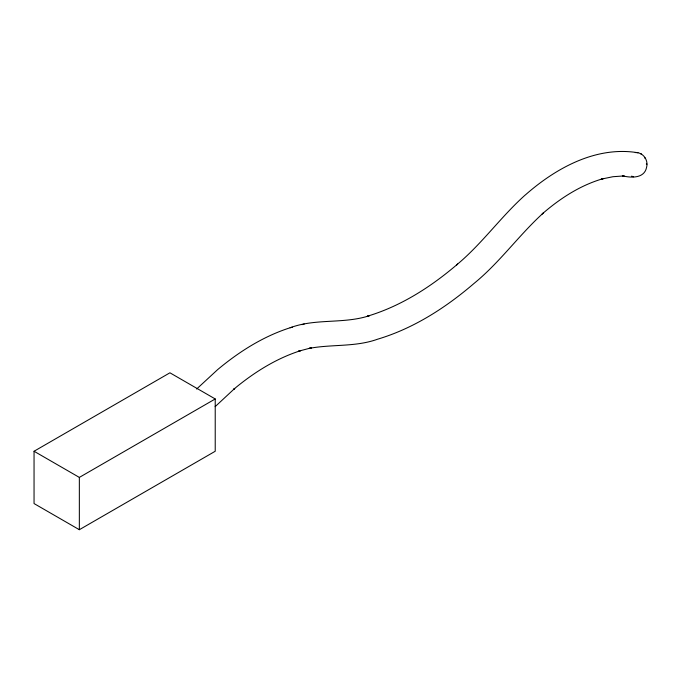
<?xml version="1.0" encoding="UTF-8"?>
<svg xmlns="http://www.w3.org/2000/svg" width="681" height="681" viewBox="0 0 681 681"><rect width="100%" height="100%" fill="white"/><g stroke="black" fill="none" stroke-linecap="round" stroke-linejoin="round"><path stroke-width="1.02" d="M635.262 152.553C642.958 152.093 648.618 160.052 646.592 167.313C644.405 178.584 631.117 177.996 622.511 175.817M196.63 389.03L217.673 369.587C239.167 351.651 263.3 336.346 290.106 327.765C315.712 318.172 343.65 324.199 369.468 315.669L367.195 316.273C400.93 306.212 431.064 286.803 457.623 264.066L456.568 264.943C481.705 244.138 500.569 217.154 524.77 195.413L525.8 194.553C556.147 167.935 596.326 145.794 637.995 152.757M215.145 406.659L234.741 388.425L233.643 389.336C253.528 372.745 275.848 358.589 300.636 350.655L298.389 351.251L311.506 347.77L309.157 348.391C331.826 344.109 355.414 347.182 377.504 339.232C413.435 328.514 445.536 307.846 473.823 283.619L474.887 282.734C500.101 261.938 519.092 235.013 543.2 213.11L542.17 213.97C560.097 198.384 580.544 185.079 603.57 178.524L601.28 179.129L612.968 176.711L624.179 175.919L622.408 175.792M34.05 451.256L169.927 372.805L215.222 398.955L215.222 451.256L79.345 529.707L34.05 503.557L34.05 451.256L79.345 477.407L215.222 398.955M290.106 327.765L292.353 327.178M301.853 324.65L304.203 324.028M640.583 153.787L641.511 154.051M644.635 157.966L645.486 158.213M646.329 163.976L646.95 164.155M631.627 176.124L633.373 176.813M79.345 477.407L79.345 529.707"/></g></svg>
